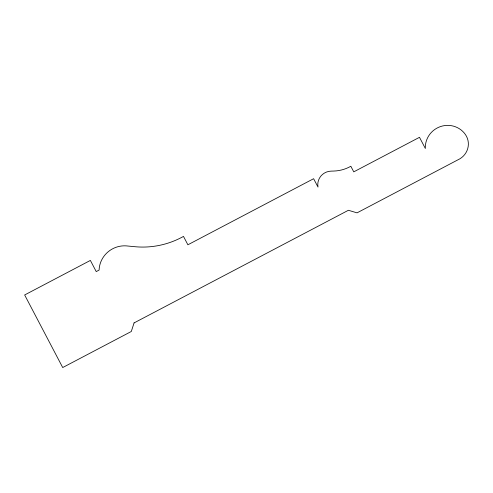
<?xml version="1.0" encoding="UTF-8"?>
<svg xmlns="http://www.w3.org/2000/svg" width="493" height="493" viewBox="0 0 493 493"><rect width="100%" height="100%" fill="white"/><g stroke="black" fill="none" stroke-linecap="round" stroke-linejoin="round"><path stroke-width="0.74" d="M134.078 322.909L131.292 331.493L62.71 367.538L24.65 294.968L90.373 260.427L96.227 271.594L99.087 270.09A25.131 24.533 -28.7 0 1 126.091 245.865L134.879 246.703A82.091 80.143 -28.7 0 0 183.488 236.412L187.882 244.787L313.616 178.712L318.01 187.081A13.453 13.132 -28.7 0 1 331.019 171.133L333.736 171.053A36.223 35.36 -28.7 0 0 350.837 166.27L353.764 171.854L419.488 137.313L425.342 148.479A22.049 21.526 -28.7 0 1 440.335 126.621A22.049 21.526 -28.7 0 1 465.417 134.534A17.31 16.898 -28.7 0 1 459.914 158.789L357.043 212.853L348.397 210.277L134.078 322.909"/></g></svg>
